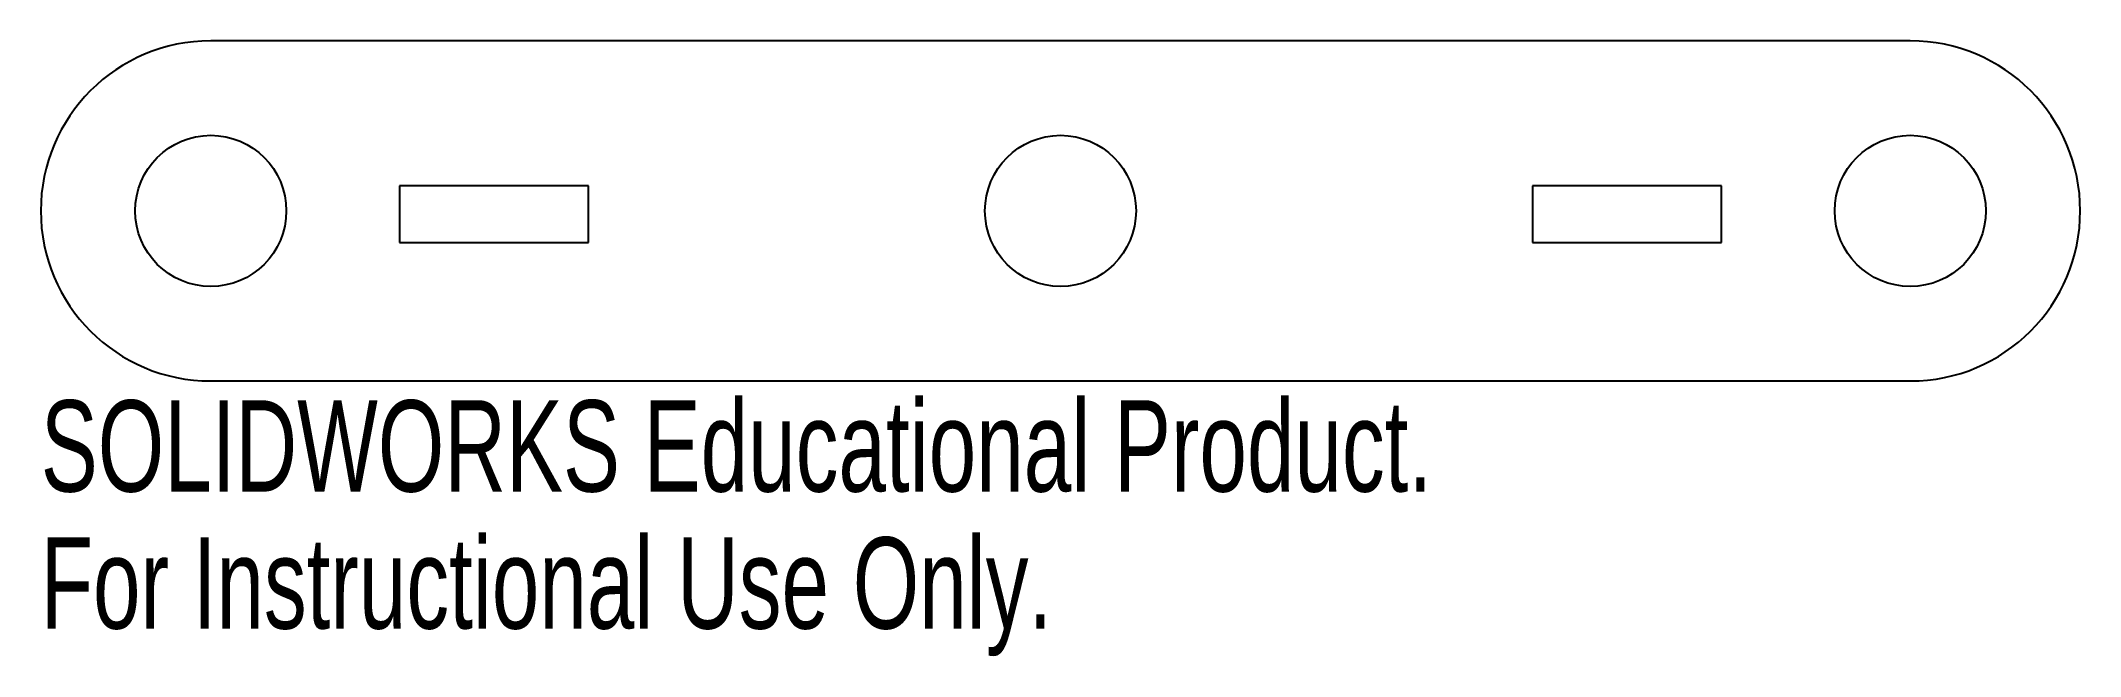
# Model space of a CAD drawing. Header units: millimetres. Extents: x -9 to 99, y -15 to 18.
import ezdxf

# ---------------------------------------------------------------- set-up
doc = ezdxf.new("R2010")
doc.units = ezdxf.units.MM
doc.styles.add('SLDTEXTSTYLE0', font='TXT', dxfattribs={"width": 0.7})

msp = doc.modelspace()

# ---------------------------------------------------------------- linework, layer by layer
at = {"color": 7, "linetype": 'Continuous', "lineweight": 25}
for p, q in [((90, 18), (0, 18)), ((10, 10.32), (10, 7.32)), ((20, 10.32), (10, 10.32)), ((20, 7.32), (20, 10.32)), ((80, 10.32), (70, 10.32)), ((70, 10.32), (70, 7.32)), ((80, 7.32), (80, 10.32)), ((10, 7.32), (20, 7.32)), ((70, 7.32), (80, 7.32)), ((0, 0), (90, 0))]:
    msp.add_line(p, q, dxfattribs=at)
for centre in [(0, 9), (45, 9), (90, 9)]:
    msp.add_circle(centre, 4, dxfattribs=at)
for centre, start, end in [((0, 9), 90, 270), ((90, 9), 270, 90)]:
    msp.add_arc(centre, 9, start, end, dxfattribs=at)

# ---------------------------------------------------------------- texts
at = {"color": 7, "linetype": 'Continuous', "char_height": 4.8336, "attachment_point": 1, "style": 'SLDTEXTSTYLE0'}
for s, insert in [('SOLIDWORKS Educational Product.', (-9, -1.02)), ('For Instructional Use Only.', (-9, -8.27))]:
    msp.add_mtext(s, dxfattribs=dict(at, insert=insert))

doc.saveas('drawing.dxf')
